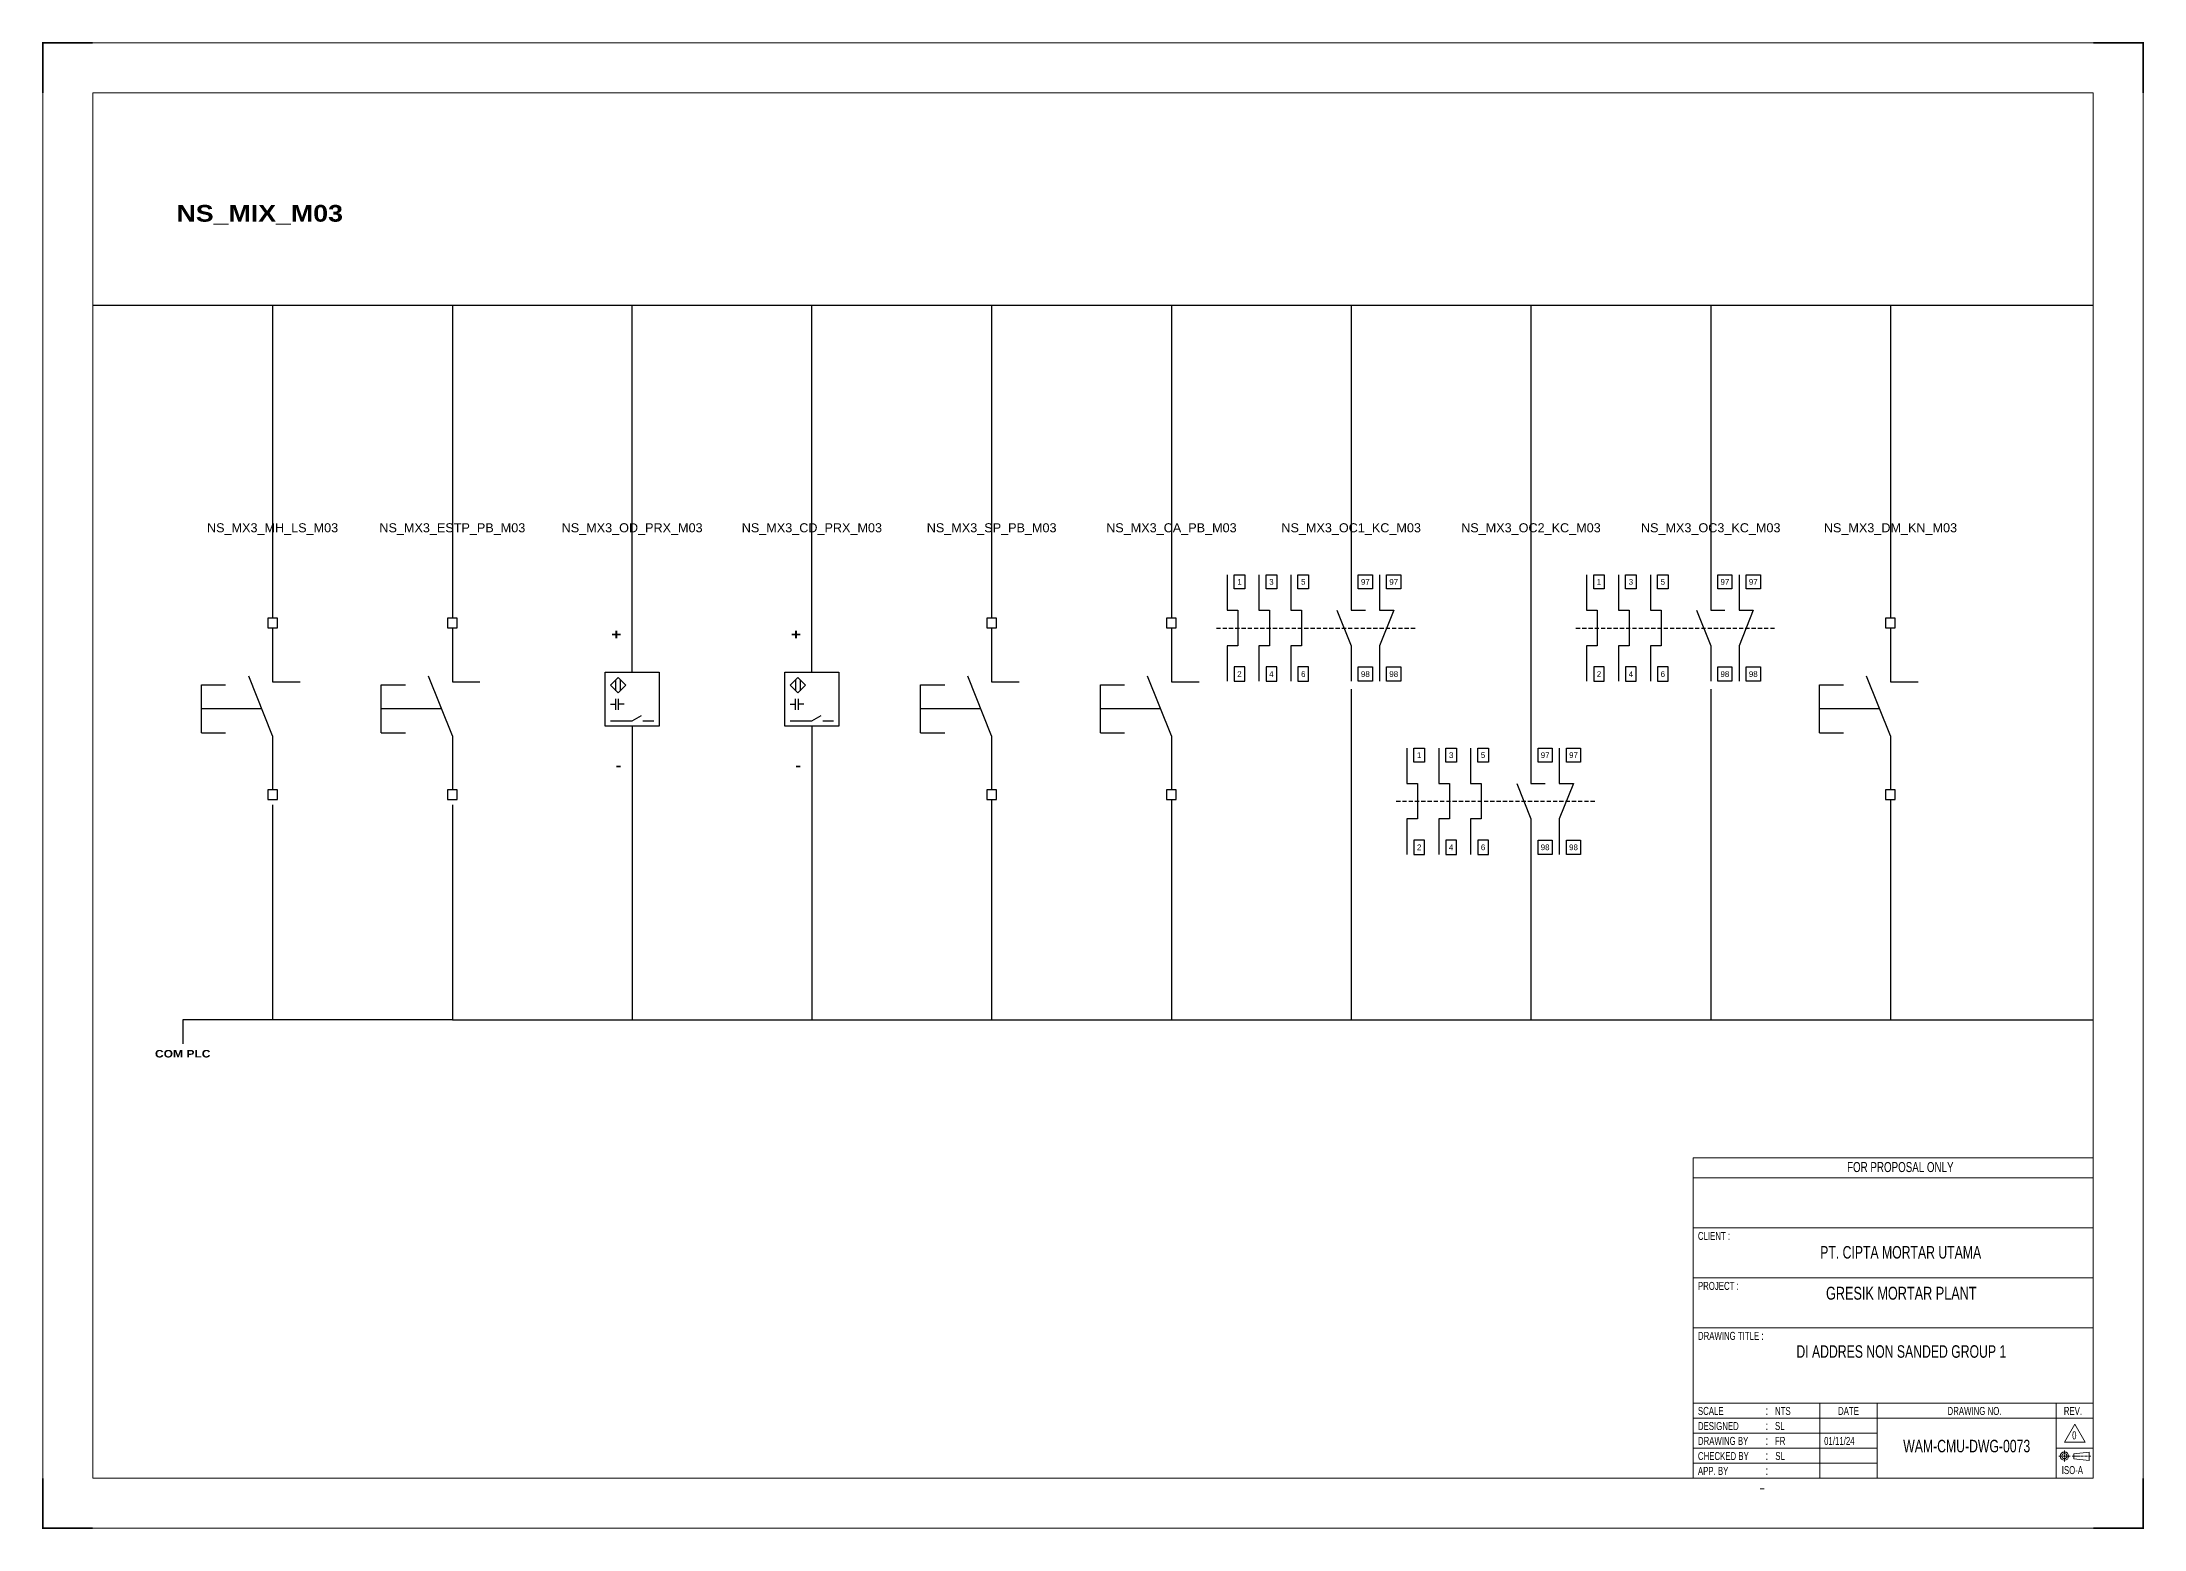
# Model space of a CAD drawing. Header units: centimetres. Extents: x 17259 to 54652, y 10858 to 53453.
# Drawn here: x 32814 to 39097, y 34615 to 39059 of the extents above; entities that cross this region are included whole.
import ezdxf
from ezdxf.enums import TextEntityAlignment as Align

# ---------------------------------------------------------------- set-up
doc = ezdxf.new("R2010")
doc.units = ezdxf.units.CM
doc.header["$MEASUREMENT"] = 0
doc.linetypes.add('CENTER', pattern=[2, 1.25, -0.25, 0.25, -0.25])
doc.linetypes.add('HIDDEN', pattern=[0.375, 0.25, -0.125])
for name, color, linetype in [('1', 7, 'Continuous'), ('Etiket-Line-L', 7, 'Continuous'), ('EtIket-Line-S', 2, 'Continuous'), ('Etiket-Text-List0', 2, 'Continuous'), ('Etiket-Text-List1', 3, 'Continuous'), ('Etiket-Text-List2', 1, 'Continuous')]:
    doc.layers.add(name, color=color, linetype=linetype)
for name, color, linetype, lineweight in [('Center_line', 2, 'CENTER', 5), ('Etiket', 7, 'Continuous', 5), ('Object', 4, 'Continuous', 25)]:
    doc.layers.add(name, color=color, linetype=linetype, lineweight=lineweight)
doc.styles.add('Bold', font='ariblk.ttf', dxfattribs={"height": 25.4})
doc.styles.add('DIM', font='romans', dxfattribs={"height": 6.096})
doc.styles.get("Standard").update_dxf_attribs({"font": 'arial.ttf'})

# ---------------------------------------------------------------- blocks, each defined once
blk = doc.blocks.new('x5 Out Line')
at = {"const_width": 0.3}
for points in [[(9.65, 286.71), (0, 286.71), (0, 277.06)], [(405.45, 277.06), (405.45, 286.71), (395.8, 286.71)], [(0, 9.65), (0, 0), (9.65, 0)], [(405.45, 9.65), (405.45, 0), (395.8, 0)]]:
    blk.add_lwpolyline(points, dxfattribs=at)
at = {"lineweight": 15}
blk.add_lwpolyline([(395.8, 9.65), (395.8, 277.06), (9.65, 277.06), (9.65, 9.65)], close=True, dxfattribs=at)
at = {"layer": 'EtIket-Line-S', "lineweight": 9, "ltscale": 0.5}
blk.add_lwpolyline([(0, 0), (405.45, 0), (405.45, 286.71), (0, 286.71)], close=True, dxfattribs=at)
blk = doc.blocks.new('A$C6CDB76E5')
at = {"lineweight": 15}
for p, q in [((-196.2, 0), (-196.2, 157.1)), ((-196.2, 157.1), (0, 157.1)), ((0, 0), (0, 157.1)), ((-196.2, 147.3), (0, 147.3)), ((-196.2, 122.8), (0, 122.8)), ((-196.2, 98.2), (0, 98.2)), ((-196.2, 73.7), (0, 73.7)), ((-196.2, 36.8), (0, 36.8)), ((-134, 0), (-134, 36.8)), ((-105.9, 0), (-105.9, 36.8)), ((-18.1, 0), (-18.1, 36.8)), ((-196.2, 29.4), (0, 29.4)), ((-196.2, 22.1), (-105.9, 22.1)), ((-196.2, 14.7), (-105.9, 14.7)), ((-18.1, 14.7), (0, 14.7)), ((-196.2, 7.4), (-105.9, 7.4))]:
    blk.add_line(p, q, dxfattribs=at)
at = {"layer": 'Center_line', "lineweight": 13}
for p, q in [((-16.9, 10.8), (-11.3, 10.8)), ((-14.1, 13.5), (-14.1, 8)), ((-10.3, 10.8), (-1.2, 10.8))]:
    blk.add_line(p, q, dxfattribs=at)
at = {"layer": 'Etiket-Line-L', "lineweight": 15}
for p, q in [((0, 0), (0, 122.6)), ((-196.2, 0), (0, 0))]:
    blk.add_line(p, q, dxfattribs=at)
blk.add_lwpolyline([(-9, 26.4), (-4, 17.7), (-14.1, 17.7)], close=True, dxfattribs=at)
at = {"layer": 'Object', "lineweight": 15}
blk.add_lwpolyline([(-9.5, 9.5), (-1.9, 8.7), (-1.9, 12.8), (-9.5, 12)], close=True, dxfattribs=at)
for radius in [2.03, 1.27]:
    blk.add_circle((-14.1, 10.8), radius, dxfattribs=at)
at = {"layer": '1', "color": 3, "lineweight": 9, "width": 0.7}
blk.add_text('ISO-A', height=3.91, dxfattribs=at).set_placement((-15.4, 2))
at = {"layer": 'Etiket-Text-List0', "lineweight": 13, "width": 0.7}
for s, height, p in [('CLIENT :', 3.92, (-193.8, 116.8)), ('PROJECT :', 3.92, (-193.8, 92.3)), ('DRAWING TITLE :', 3.923, (-193.8, 67.8)), ('SCALE', 3.92, (-193.8, 31)), (':', 4.17, (-160.6, 31)), ('DATE', 3.92, (-125.1, 31)), ('DRAWING NO.', 3.923, (-71.4, 31)), ('REV.', 3.92, (-14.4, 31)), ('DESIGNED', 3.92, (-193.8, 23.6)), (':', 4.17, (-160.6, 23.6)), ('CHECKED BY ', 3.923, (-193.8, 8.9)), ('DRAWING BY', 3.92, (-193.8, 16.3)), (':', 4.17, (-160.6, 16.3)), (':', 4.17, (-160.6, 8.9)), ('APP. BY ', 3.92, (-193.8, 1.6)), (':', 4.17, (-160.6, 1.6))]:
    blk.add_text(s, height=height, dxfattribs=at).set_placement(p)
at = {"layer": 'Etiket-Text-List1', "lineweight": 9, "width": 0.7}
for tag, p in [('1:XXXX', (-156, 31)), ('EN', (-156, 23.6)), ('DD/MM/YY', (-131.3, 23.6)), ('1', (-10.3, 19.1)), ('EN', (-156, 16.3)), ('EN', (-155.8, 8.9)), ('DD/MM/YY', (-131.3, 16.3)), ('DD/MM/YY', (-131.3, 8.9)), ('EN', (-155.7, 1.6)), ('DD/MM/YY', (-131.3, 1.6))]:
    blk.add_attdef(tag, p, '', height=3.92, dxfattribs=at)
at = {"layer": 'Etiket-Text-List2', "lineweight": 13, "width": 0.7}
for tag, height, p in [('FOR FABRICATION', 4.9, (-94.6, 150.1)), ('CLIENT_NAME', 6.13, (-94.1, 107.7)), ('PROJECT_1', 4.9, (-94.1, 87.5)), ('PROJECT_2', 4.9, (-94.1, 79.2)), ('DRAWING_TITLE1', 6.13, (-94.1, 59)), ('DRAWING_TITLE2', 6.13, (-94.1, 49.9)), ('DRAWING_TITLE3', 6.13, (-94.1, 40.1)), ('LDP-X-XXX-AR-01', 6.13, (-62, 12.7))]:
    blk.add_attdef(tag, text='', height=height, dxfattribs=at).set_placement(p, align=Align.CENTER)

msp = doc.modelspace()

# ---------------------------------------------------------------- linework, layer by layer
at = {"color": 146, "ltscale": 50, "true_color": 0x105689}
for p, q in [((32966, 38272.5), (33503.3, 38272.5)), ((33503.3, 38272.5), (33503.3, 37337.7)), ((33503.3, 38272.5), (34040.6, 38272.5)), ((34040.6, 38272.5), (34040.6, 37337.7)), ((34040.6, 38272.5), (34577.9, 38272.5)), ((34577.9, 37337.7), (34577.9, 38272.5)), ((34577.9, 38272.5), (35115.2, 38272.5)), ((35115.2, 37337.7), (35115.2, 38272.5)), ((35115.2, 38272.5), (35652.5, 38272.5)), ((35652.5, 38272.5), (35652.5, 37337.7)), ((35652.5, 38272.5), (36189.8, 38272.5)), ((36189.8, 38272.5), (36189.8, 37337.7)), ((36189.8, 38272.5), (36727.1, 38272.5)), ((36727.1, 38272.5), (36727.1, 37467.1)), ((36727.1, 38272.5), (37264.4, 38272.5)), ((37264.4, 38272.5), (37264.4, 36949.3)), ((37264.4, 38272.5), (38944.9, 38272.5)), ((37801.7, 38272.5), (37801.7, 37467.1)), ((38339, 38272.5), (38339, 37337.7)), ((36727.1, 37125.8), (36727.1, 36137)), ((37801.7, 37125.8), (37801.7, 36137)), ((34577.9, 36853.1), (34577.9, 36137)), ((35115.2, 36853.1), (35115.2, 36137)), ((33503.3, 36780.1), (33503.3, 36137)), ((34040.6, 36780.1), (34040.6, 36137)), ((35652.5, 36795.5), (35652.5, 36137)), ((36189.8, 36795.5), (36189.8, 36137)), ((38339, 36795.5), (38339, 36137)), ((37264.4, 36631.4), (37264.4, 36137)), ((34041.5, 36137), (33234.7, 36137)), ((33234.7, 36137), (33234.7, 36065)), ((34041.5, 36137), (35117, 36137)), ((35117, 36137), (35117, 36137)), ((35117, 36137), (38944.9, 36137))]:
    msp.add_line(p, q, dxfattribs=at)
at = {"ltscale": 50}
for p, q in [((36727.1, 37467.1), (36727.1, 37361.1)), ((36811.9, 37467.1), (36811.9, 37361.1)), ((37801.7, 37467.1), (37801.7, 37361.1)), ((37886.5, 37467.1), (37886.5, 37361.1)), ((34577.9, 37176.2), (34577.9, 37337.7)), ((35115.2, 37176.2), (35115.2, 37337.7)), ((33503.3, 37308.9), (33503.3, 37147.4)), ((34040.6, 37308.9), (34040.6, 37147.4)), ((35652.5, 37308.9), (35652.5, 37147.4)), ((36189.8, 37308.9), (36189.8, 37147.4)), ((36727.1, 37255.2), (36727.1, 37149.2)), ((36811.9, 37255.2), (36811.9, 37149.2)), ((37801.7, 37255.2), (37801.7, 37149.2)), ((37886.5, 37255.2), (37886.5, 37149.2)), ((38339, 37308.9), (38339, 37147.4)), ((34513.3, 37080.1), (34529.4, 37080.1)), ((34553.7, 37080.1), (34537.5, 37080.1)), ((35050.6, 37080.1), (35066.7, 37080.1)), ((35091, 37080.1), (35074.8, 37080.1)), ((34577.9, 37014.7), (34577.9, 36853.1)), ((34610.2, 37030.8), (34642.5, 37030.8)), ((35115.2, 37014.7), (35115.2, 36853.1)), ((35147.5, 37030.8), (35179.8, 37030.8)), ((33503.3, 36985.9), (33503.3, 36824.3)), ((34040.6, 36985.9), (34040.6, 36824.3)), ((35652.5, 36985.9), (35652.5, 36824.3)), ((36189.8, 36985.9), (36189.8, 36824.3)), ((37264.4, 36949.3), (37264.4, 36843.4)), ((37349.2, 36949.3), (37349.2, 36843.4)), ((38339, 36985.9), (38339, 36824.3)), ((37264.4, 36737.4), (37264.4, 36631.4)), ((37349.2, 36737.4), (37349.2, 36631.4))]:
    msp.add_line(p, q, dxfattribs=at)
at = {"linetype": 'HIDDEN', "ltscale": 50}
for p, q in [((36324.3, 37308.1), (36917.9, 37308.1)), ((37398.9, 37308.1), (37992.5, 37308.1)), ((36861.6, 36790.4), (37455.2, 36790.4))]:
    msp.add_line(p, q, dxfattribs=at)
at = {"ltscale": 500}
for p, q in [((33291, 36994.6), (33291, 37138.6)), ((33291, 37138.6), (33363, 37138.6)), ((33503.3, 36985.9), (33432, 37164.1)), ((33503.3, 37147.4), (33585.9, 37147.4)), ((33828.3, 36994.6), (33828.3, 37138.6)), ((33828.3, 37138.6), (33900.3, 37138.6)), ((34040.6, 36985.9), (33969.3, 37164.1)), ((34040.6, 37147.4), (34123.2, 37147.4)), ((35440.2, 36994.6), (35440.2, 37138.6)), ((35440.2, 37138.6), (35512.2, 37138.6)), ((35652.5, 36985.9), (35581.2, 37164.1)), ((35652.5, 37147.4), (35735.1, 37147.4)), ((35977.5, 36994.6), (35977.5, 37138.6)), ((35977.5, 37138.6), (36049.5, 37138.6)), ((36189.8, 36985.9), (36118.5, 37164.1)), ((36189.8, 37147.4), (36272.4, 37147.4)), ((38126.7, 36994.6), (38126.7, 37138.6)), ((38126.7, 37138.6), (38198.7, 37138.6)), ((38339, 36985.9), (38267.7, 37164.1)), ((38339, 37147.4), (38421.6, 37147.4)), ((33471, 37066.6), (33291, 37066.6)), ((34008.3, 37066.6), (33828.3, 37066.6)), ((35620.2, 37066.6), (35440.2, 37066.6)), ((36157.5, 37066.6), (35977.5, 37066.6)), ((38306.7, 37066.6), (38126.7, 37066.6)), ((33291, 36994.6), (33363, 36994.6)), ((33828.3, 36994.6), (33900.3, 36994.6)), ((35440.2, 36994.6), (35512.2, 36994.6)), ((35977.5, 36994.6), (36049.5, 36994.6)), ((38126.7, 36994.6), (38198.7, 36994.6))]:
    msp.add_line(p, q, dxfattribs=at)
at = {"color": 1, "ltscale": 50}
for points in [[(36356.1, 37467.1), (36356.1, 37361.1), (36387.9, 37361.1), (36387.9, 37255.2), (36356.1, 37255.2), (36356.1, 37149.2)], [(36451.5, 37467.1), (36451.5, 37361.1), (36483.3, 37361.1), (36483.3, 37255.2), (36451.5, 37255.2), (36451.5, 37149.2)], [(36546.9, 37467.1), (36546.9, 37361.1), (36578.7, 37361.1), (36578.7, 37255.2), (36546.9, 37255.2), (36546.9, 37149.2)], [(37430.7, 37467.1), (37430.7, 37361.1), (37462.5, 37361.1), (37462.5, 37255.2), (37430.7, 37255.2), (37430.7, 37149.2)], [(37526.1, 37467.1), (37526.1, 37361.1), (37557.9, 37361.1), (37557.9, 37255.2), (37526.1, 37255.2), (37526.1, 37149.2)], [(37621.5, 37467.1), (37621.5, 37361.1), (37653.3, 37361.1), (37653.3, 37255.2), (37621.5, 37255.2), (37621.5, 37149.2)], [(36893.4, 36949.3), (36893.4, 36843.4), (36925.2, 36843.4), (36925.2, 36737.4), (36893.4, 36737.4), (36893.4, 36631.4)], [(36988.8, 36949.3), (36988.8, 36843.4), (37020.6, 36843.4), (37020.6, 36737.4), (36988.8, 36737.4), (36988.8, 36631.4)], [(37084.2, 36949.3), (37084.2, 36843.4), (37116, 36843.4), (37116, 36737.4), (37084.2, 36737.4), (37084.2, 36631.4)]]:
    msp.add_lwpolyline(points, dxfattribs=at)
at = {"ltscale": 50}
for points in [[(36377.3, 37467.1), (36409.1, 37467.1), (36409.1, 37424.7), (36377.3, 37424.7)], [(36472.7, 37467.1), (36504.5, 37467.1), (36504.5, 37424.7), (36472.7, 37424.7)], [(36568.1, 37467.1), (36599.9, 37467.1), (36599.9, 37424.7), (36568.1, 37424.7)], [(36748.3, 37467.1), (36790.7, 37467.1), (36790.7, 37424.7), (36748.3, 37424.7)], [(36833.1, 37467.1), (36875.5, 37467.1), (36875.5, 37424.7), (36833.1, 37424.7)], [(37451.9, 37467.1), (37483.7, 37467.1), (37483.7, 37424.7), (37451.9, 37424.7)], [(37547.3, 37467.1), (37579.1, 37467.1), (37579.1, 37424.7), (37547.3, 37424.7)], [(37642.7, 37467.1), (37674.5, 37467.1), (37674.5, 37424.7), (37642.7, 37424.7)], [(37822.9, 37467.1), (37865.3, 37467.1), (37865.3, 37424.7), (37822.9, 37424.7)], [(37907.7, 37467.1), (37950.1, 37467.1), (37950.1, 37424.7), (37907.7, 37424.7)], [(34497.1, 37176.2), (34658.7, 37176.2), (34658.7, 37014.7), (34497.1, 37014.7)], [(34536.1, 37114.4), (34513.3, 37137.2), (34536.1, 37160), (34559, 37137.2)], [(35034.4, 37176.2), (35196, 37176.2), (35196, 37014.7), (35034.4, 37014.7)], [(35073.4, 37114.4), (35050.6, 37137.2), (35073.4, 37160), (35096.3, 37137.2)], [(36377.3, 37149.2), (36409.1, 37149.2), (36409.1, 37191.6), (36377.3, 37191.6)], [(36472.7, 37149.2), (36504.5, 37149.2), (36504.5, 37191.6), (36472.7, 37191.6)], [(36568.1, 37149.2), (36599.9, 37149.2), (36599.9, 37191.6), (36568.1, 37191.6)], [(36748.3, 37191.6), (36790.7, 37191.6), (36790.7, 37149.2), (36748.3, 37149.2)], [(36833.1, 37191.6), (36875.5, 37191.6), (36875.5, 37149.2), (36833.1, 37149.2)], [(37451.9, 37149.2), (37483.7, 37149.2), (37483.7, 37191.6), (37451.9, 37191.6)], [(37547.3, 37149.2), (37579.1, 37149.2), (37579.1, 37191.6), (37547.3, 37191.6)], [(37642.7, 37149.2), (37674.5, 37149.2), (37674.5, 37191.6), (37642.7, 37191.6)], [(37822.9, 37191.6), (37865.3, 37191.6), (37865.3, 37149.2), (37822.9, 37149.2)], [(37907.7, 37191.6), (37950.1, 37191.6), (37950.1, 37149.2), (37907.7, 37149.2)], [(36914.6, 36949.3), (36946.4, 36949.3), (36946.4, 36906.9), (36914.6, 36906.9)], [(37010, 36949.3), (37041.8, 36949.3), (37041.8, 36906.9), (37010, 36906.9)], [(37105.4, 36949.3), (37137.2, 36949.3), (37137.2, 36906.9), (37105.4, 36906.9)], [(37285.6, 36949.3), (37328, 36949.3), (37328, 36906.9), (37285.6, 36906.9)], [(37370.4, 36949.3), (37412.8, 36949.3), (37412.8, 36906.9), (37370.4, 36906.9)], [(36914.6, 36631.4), (36946.4, 36631.4), (36946.4, 36673.8), (36914.6, 36673.8)], [(37010, 36631.4), (37041.8, 36631.4), (37041.8, 36673.8), (37010, 36673.8)], [(37105.4, 36631.4), (37137.2, 36631.4), (37137.2, 36673.8), (37105.4, 36673.8)], [(37285.6, 36673.8), (37328, 36673.8), (37328, 36631.4), (37285.6, 36631.4)], [(37370.4, 36673.8), (37412.8, 36673.8), (37412.8, 36631.4), (37370.4, 36631.4)]]:
    msp.add_lwpolyline(points, close=True, dxfattribs=at)
at = {"ltscale": 500}
for points in [[(33488.9, 37308.9), (33517.7, 37308.9), (33517.7, 37337.7), (33488.9, 37337.7)], [(34026.2, 37308.9), (34055, 37308.9), (34055, 37337.7), (34026.2, 37337.7)], [(35638.1, 37308.9), (35666.9, 37308.9), (35666.9, 37337.7), (35638.1, 37337.7)], [(36175.4, 37308.9), (36204.2, 37308.9), (36204.2, 37337.7), (36175.4, 37337.7)], [(38324.6, 37308.9), (38353.4, 37308.9), (38353.4, 37337.7), (38324.6, 37337.7)], [(33488.9, 36795.5), (33517.7, 36795.5), (33517.7, 36824.3), (33488.9, 36824.3)], [(34026.2, 36795.5), (34055, 36795.5), (34055, 36824.3), (34026.2, 36824.3)], [(35638.1, 36795.5), (35666.9, 36795.5), (35666.9, 36824.3), (35638.1, 36824.3)], [(36175.4, 36795.5), (36204.2, 36795.5), (36204.2, 36824.3), (36175.4, 36824.3)], [(38324.6, 36795.5), (38353.4, 36795.5), (38353.4, 36824.3), (38324.6, 36824.3)]]:
    msp.add_lwpolyline(points, close=True, dxfattribs=at)
at = {"ltscale": 50}
for points in [[(36684.7, 37361.1), (36727.1, 37255.2)], [(36727.1, 37361.1), (36769.5, 37361.1)], [(36811.9, 37361.1), (36854.3, 37361.1), (36811.9, 37255.2)], [(37759.3, 37361.1), (37801.7, 37255.2)], [(37801.7, 37361.1), (37844.1, 37361.1)], [(37886.5, 37361.1), (37928.9, 37361.1), (37886.5, 37255.2)], [(34529.7, 37120.8), (34529.7, 37153.6)], [(34542.6, 37153.6), (34542.6, 37120.8)], [(35067, 37120.8), (35067, 37153.6)], [(35079.9, 37153.6), (35079.9, 37120.8)], [(34529.4, 37064), (34529.4, 37080.1), (34529.4, 37096.3)], [(34537.5, 37064), (34537.5, 37080.1), (34537.5, 37096.3)], [(35066.7, 37064), (35066.7, 37080.1), (35066.7, 37096.3)], [(35074.8, 37064), (35074.8, 37080.1), (35074.8, 37096.3)], [(34513.3, 37030.8), (34577.9, 37030.8), (34605.9, 37047)], [(35050.6, 37030.8), (35115.2, 37030.8), (35143.2, 37047)], [(37222, 36843.4), (37264.4, 36737.4)], [(37264.4, 36843.4), (37306.8, 36843.4)], [(37349.2, 36843.4), (37391.6, 36843.4), (37349.2, 36737.4)]]:
    msp.add_lwpolyline(points, dxfattribs=at)

# ---------------------------------------------------------------- block references
at = {"layer": 'Etiket', "lineweight": 0}
ref = msp.add_blockref('A$C6CDB76E5', (38944.9, 34767.2), dxfattribs=dict(at, xscale=6.095870930054101, yscale=6.095870930054101, zscale=6.095870930054101))
ref.add_attrib('FOR FABRICATION', 'FOR PROPOSAL ONLY', dxfattribs={"layer": 'Etiket-Text-List2', "lineweight": 13, "height": 29.894, "width": 0.7}).set_placement((38368.4, 35682.1), align=Align.CENTER)
ref.add_attrib('CLIENT_NAME', 'PT. CIPTA MORTAR UTAMA', dxfattribs={"layer": 'Etiket-Text-List2', "lineweight": 13, "height": 37.368, "width": 0.7}).set_placement((38369.5, 35423.6), align=Align.CENTER)
ref.add_attrib('PROJECT_1', 'GRESIK MORTAR PLANT', dxfattribs={"layer": 'Etiket-Text-List2', "lineweight": 13, "height": 38.709, "width": 0.7}).set_placement((38371.4, 35300.6), align=Align.CENTER)
ref.add_attrib('DRAWING_TITLE1', 'DI ADDRES NON SANDED GROUP 1', dxfattribs={"layer": 'Etiket-Text-List2', "lineweight": 13, "height": 37.368, "width": 0.7}).set_placement((38371.4, 35127.1), align=Align.CENTER)
ref.add_attrib('1:XXXX', 'NTS', (37993.9, 34956.1), dxfattribs={"layer": 'Etiket-Text-List1', "lineweight": 13, "height": 23.92, "width": 0.7})
ref.add_attrib('EN', 'SL', (37993.9, 34911.3), dxfattribs={"layer": 'Etiket-Text-List1', "lineweight": 13, "height": 23.92, "width": 0.7})
ref.add_attrib('EN', 'FR', (37993.9, 34866.5), dxfattribs={"layer": 'Etiket-Text-List1', "lineweight": 13, "height": 23.92, "width": 0.7})
ref.add_attrib('DD/MM/YY', '01/11/24', (38140.7, 34866.5), dxfattribs={"layer": 'Etiket-Text-List1', "lineweight": 13, "height": 23.92, "width": 0.7})
ref.add_attrib('EN', 'SL', (37994.8, 34821.6), dxfattribs={"layer": 'Etiket-Text-List1', "lineweight": 13, "height": 23.92, "width": 0.7})
ref.add_attrib('LDP-X-XXX-AR-01', 'WAM-CMU-DWG-0073', dxfattribs={"layer": 'Etiket-Text-List2', "lineweight": 15, "height": 37.368, "width": 0.7}).set_placement((38566.9, 34844.5), align=Align.CENTER)
ref.add_attrib('1', '0', (38882, 34883.3), dxfattribs={"layer": 'Etiket-Text-List1', "lineweight": 13, "height": 23.9, "width": 0.7})
at = {"layer": 'Etiket-Line-L', "lineweight": 0}
ref = msp.add_blockref('x5 Out Line', (32816.5, 34617.7), dxfattribs=dict(at, xscale=15.48351216233742, yscale=15.48351216233742, zscale=15.48351216233742))
ref.add_attrib('FILE_NAME', '-', (37946.7, 34725.7), dxfattribs={"layer": 'Etiket-Text-List1', "lineweight": 13, "height": 21.7, "style": 'DIM', "width": 0.7})

# ---------------------------------------------------------------- texts
at = {"ltscale": 500, "style": 'Bold'}
msp.add_text('NS_MIX_M03', height=50, dxfattribs=at).set_placement((33216, 38522.5))
at = {"ltscale": 50}
for s, p in [('NS_MX3_MH_LS_M03', (33503.3, 37607.7)), ('NS_MX3_ESTP_PB_M03', (34040.6, 37607.7)), ('NS_MX3_OD_PRX_M03', (34577.9, 37607.7)), ('NS_MX3_CD_PRX_M03', (35115.2, 37607.7)), ('NS_MX3_SP_PB_M03', (35652.5, 37607.7)), ('NS_MX3_CA_PB_M03', (36189.8, 37607.7)), ('NS_MX3_OC1_KC_M03', (36727.1, 37607.7)), ('NS_MX3_OC2_KC_M03', (37264.4, 37607.7)), ('NS_MX3_OC3_KC_M03', (37801.7, 37607.7)), ('NS_MX3_DM_KN_M03', (38339, 37607.7))]:
    msp.add_text(s, height=27, dxfattribs=at).set_placement(p, align=Align.MIDDLE_CENTER)
at = {"ltscale": 500}
for s, height, p in [('1', 17, (36393.2, 37445.9)), ('3', 17, (36488.6, 37445.9)), ('5', 17, (36584, 37445.9)), ('97', 16.96, (36769.5, 37445.9)), ('97', 16.96, (36854.3, 37445.9)), ('1', 17, (37467.8, 37445.9)), ('3', 17, (37563.2, 37445.9)), ('5', 17, (37658.6, 37445.9)), ('97', 16.96, (37844.1, 37445.9)), ('97', 16.96, (37928.9, 37445.9)), ('2', 17, (36393.2, 37170.4)), ('4', 17, (36488.6, 37170.4)), ('6', 17, (36584, 37170.4)), ('98', 16.96, (36769.5, 37170.4)), ('98', 16.96, (36854.3, 37170.4)), ('2', 17, (37467.8, 37170.4)), ('4', 17, (37563.2, 37170.4)), ('6', 17, (37658.6, 37170.4)), ('98', 16.96, (37844.1, 37170.4)), ('98', 16.96, (37928.9, 37170.4)), ('1', 17, (36930.5, 36928.1)), ('3', 17, (37025.9, 36928.1)), ('5', 17, (37121.3, 36928.1)), ('97', 16.96, (37306.8, 36928.1)), ('97', 16.96, (37391.6, 36928.1)), ('2', 17, (36930.5, 36652.6)), ('4', 17, (37025.9, 36652.6)), ('6', 17, (37121.3, 36652.6)), ('98', 16.96, (37306.8, 36652.6)), ('98', 16.96, (37391.6, 36652.6))]:
    msp.add_text(s, height=height, dxfattribs=at).set_placement(p, align=Align.MIDDLE_CENTER)
at = {"ltscale": 500, "style": 'Bold'}
for p in [(34545.6, 37305.4), (35082.9, 37305.4)]:
    msp.add_text('+', height=32.3, dxfattribs=at).set_placement(p, align=Align.TOP_RIGHT)
for p in [(34545.6, 36872.5), (35082.9, 36872.5)]:
    msp.add_text('-', height=32.3, dxfattribs=at).set_placement(p, align=Align.BOTTOM_RIGHT)
at = {"ltscale": 50, "style": 'Bold'}
msp.add_text('COM PLC', height=22.5, dxfattribs=at).set_placement((33234.7, 36047), align=Align.TOP_CENTER)

doc.saveas('drawing.dxf')
